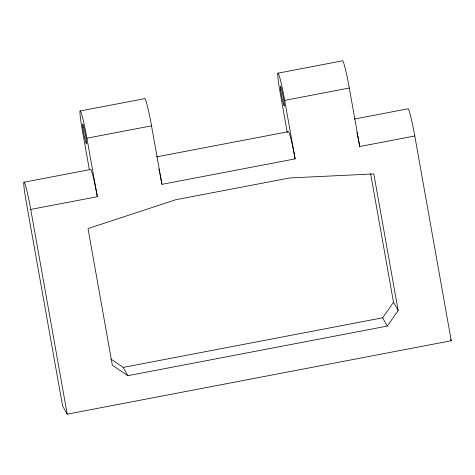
<?xml version="1.0" encoding="UTF-8"?>
<svg xmlns="http://www.w3.org/2000/svg" width="475" height="475" viewBox="0 0 475 475"><rect width="100%" height="100%" fill="white"/><g stroke="black" fill="none" stroke-linecap="round" stroke-linejoin="round"><path stroke-width="0.71" d="M110.675 358.94L123.197 367.407L382.636 317.799L393.508 302.272L370.607 173.678M387.279 326.076L398.151 310.555L373.819 173.921L289.691 177.953L175.732 199.743L88.006 228.57L112.337 365.21L127.84 375.689L387.279 326.076L382.636 317.799M80.073 111.002L144.685 98.646A23.542 1.532 79.2 0 1 151.525 125.833L161.945 184.348L295.118 158.882L284.703 100.373A23.542 1.532 79.2 0 0 278.326 73.483A23.542 1.532 79.2 0 0 280.06 92.091L287.262 132.543M277.863 73.186L342.475 60.83A23.542 1.532 79.2 0 1 349.309 88.018L359.729 146.526L414.788 135.998L451.25 340.735L67.207 414.17L62.563 405.887L26.095 201.151A23.542 1.532 79.2 0 1 24.367 182.542A23.542 1.532 79.2 0 1 30.744 209.433L67.207 414.17M89.342 169.64L82.27 129.907A23.542 1.532 79.2 0 1 80.536 111.293A23.542 1.532 79.2 0 1 86.913 138.189L151.525 125.833M284.703 100.373L349.309 88.018M23.904 182.246L90.493 169.51A23.542 1.532 79.2 0 1 97.333 196.709L30.744 209.433M156.56 156.881L288.283 131.694A23.542 1.532 79.2 0 1 295.118 158.882M354.344 119.059L407.948 108.811A23.542 1.532 79.2 0 1 414.788 135.998M450.537 339.465L451.25 340.735M393.508 302.272L398.151 310.555M123.197 367.407L127.84 375.689M86.913 138.189L97.333 196.703M158.846 168.969A23.542 1.532 79.2 0 1 159.606 172.419M159.879 173.69A23.542 1.532 79.2 0 1 160.687 177.656M160.817 178.321A23.542 1.532 79.2 0 1 161.945 184.348M356.939 132.495A23.542 1.532 79.2 0 1 357.242 133.885M357.396 134.591A23.542 1.532 79.2 0 1 359.735 146.532M280.648 89.823A10.088 0.653 79.2 0 0 284.115 105.984A10.088 0.653 79.2 0 0 282.37 92.892A10.088 0.653 79.2 0 0 280.648 89.823M82.858 127.638A10.088 0.659 79.2 0 0 86.325 143.8A10.088 0.659 79.2 0 0 84.586 130.714A10.088 0.659 79.2 0 0 82.858 127.638"/></g></svg>
